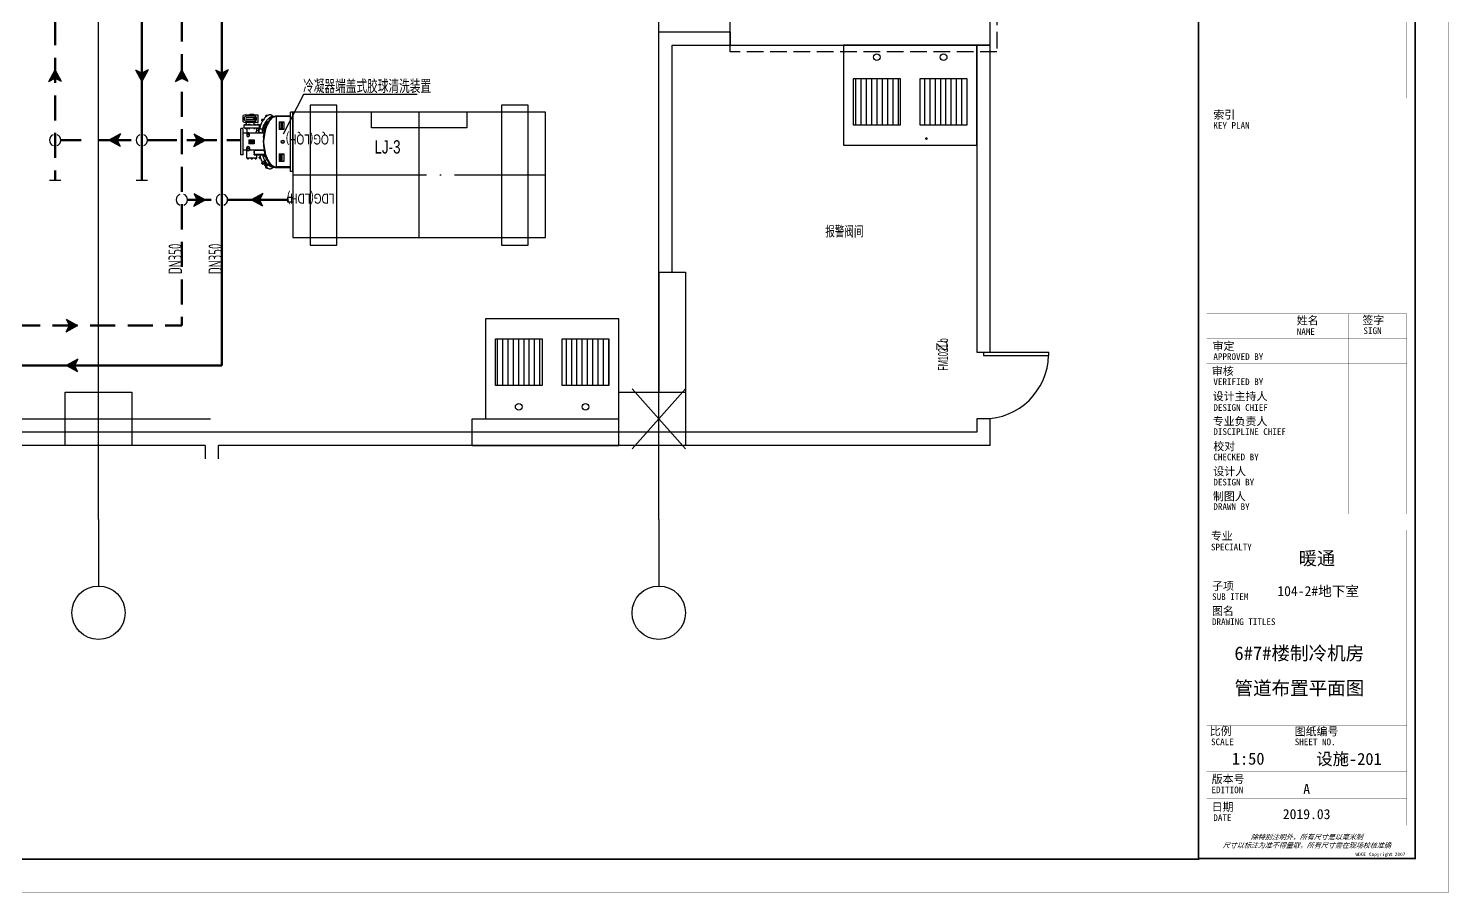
# Model space of a CAD drawing. Extents: x -253824 to 107923, y -224968 to 180578.
# Drawn here: x -191013 to -169721, y 57774 to 70723 of the extents above; entities that cross this region are included whole.
import ezdxf
from ezdxf.enums import TextEntityAlignment as Align

# ---------------------------------------------------------------- set-up
doc = ezdxf.new("R2010")
doc.units = 0
doc.header["$LTSCALE"] = 1000
doc.header["$MEASUREMENT"] = 0
for name, pattern in [('DASH', [0.35, 0.25, -0.1]), ('DASHED', [0.75, 0.5, -0.25]), ('DOTE', [2.42, 2, -0.2, 0.02, -0.2])]:
    doc.linetypes.add(name, pattern=pattern)
doc.layers.get('0').update_dxf_attribs({"linetype": 'CONTINUOUS'})
doc.layers.get('Defpoints').update_dxf_attribs({"linetype": 'CONTINUOUS'})
for name, color, linetype in [('$0$PUB_TEXT', 7, 'CONTINUOUS'), ('00-风量计算', 6, 'CONTINUOUS'), ('01-标注_符号', 200, 'CONTINUOUS'), ('02-TEXT_房间', 7, 'CONTINUOUS'), ('A_STR-砌块墙', 121, 'CONTINUOUS'), ('A_STR-砼墙', 51, 'CONTINUOUS'), ('A_STR-砼柱', 51, 'CONTINUOUS'), ('ACS_COM', 7, 'CONTINUOUS'), ('ACS_COM_BZ', 3, 'CONTINUOUS'), ('ACS_KT_FM', 3, 'CONTINUOUS'), ('AXIS', 3, 'CONTINUOUS'), ('AXIS_TEXT', 7, 'CONTINUOUS'), ('DOOR_FIRE', 220, 'CONTINUOUS'), ('DOOR_FIRE_TEXT', 7, 'CONTINUOUS'), ('DOTE', 1, 'CONTINUOUS'), ('HCTCS', 1, 'CONTINUOUS'), ('M-人防 轮廓', 241, 'CONTINUOUS'), ('字', 7, 'CONTINUOUS'), ('建筑图名', 5, 'CONTINUOUS'), ('改造', 7, 'CONTINUOUS'), ('集水坑&', 6, 'CONTINUOUS')]:
    doc.layers.add(name, color=color, linetype=linetype)
doc.layers.add('04-不打印_辅助线', color=165, linetype='CONTINUOUS', plot=False)
for name, color, linetype, lineweight in [('ACS_KT_LG', 3, 'CONTINUOUS', 50), ('ACS_KT_LH', 2, 'DASHED', 50), ('ACS_KT_QG', 4, 'CONTINUOUS', 50), ('ACS_KT_QH', 4, 'DASHED', 50)]:
    doc.layers.add(name, color=color, linetype=linetype, lineweight=lineweight)
doc.styles.add('$0$华文细黑', font='STXIHEI.TTF', dxfattribs={"height": 10})
doc.styles.add('_TCH_SPACE', font='ros.shx', dxfattribs={"width": 0.75, "height": 5, "bigfont": 'jd.shx'})
doc.styles.add('_TCH_WINDOW', font='ros.shx', dxfattribs={"width": 0.65, "height": 3.5, "bigfont": 'jd.shx'})
doc.styles.add('COMPLEX', font='COMPLEX')
doc.styles.add('HZ1', font='hztxt_e.shx', dxfattribs={"width": 0.7, "bigfont": 'hztxt.shx'})
doc.styles.add('HZF', font='ros.shx', dxfattribs={"width": 0.75, "bigfont": 'jd.shx'})
doc.styles.add('华文细黑', font='STXIHEI.TTF', dxfattribs={"height": 10})
doc.styles.add('图签信息$0$hwxh', font='STXIHEI.TTF')
doc.styles.add('图签信息$0$华文细黑', font='STXIHEI.TTF', dxfattribs={"height": 10})
doc.styles.add('等高', font='ros1.shx', dxfattribs={"width": 0.7, "bigfont": 'jd.shx'})

# ---------------------------------------------------------------- blocks, each defined once
blk = doc.blocks.new('图框-A1')
for points, const_width in [([(0, 0), (841, 0), (841, 594), (0, 594)], 0.05), ([(766, 584), (25, 584), (25, 10), (766, 10)], 0.5)]:
    blk.add_lwpolyline(points, close=True, dxfattribs=dict(const_width=const_width))
at = {"const_width": 0.05}
blk.add_lwpolyline([(420.5, 0), (420.5, 2)], dxfattribs=at)
blk = doc.blocks.new('图签信息$0$WDCE Copyright200X')
at = {"const_width": 0.016}
blk.add_lwpolyline([(-10.6, 1.26, 1), (-11.4, 1.26, 1)], format="xyb", close=True, dxfattribs=at)
at = {"style": '图签信息$0$华文细黑'}
for s, p in [('WDCE ', (-11.46, 0.5)), ('     Copyright ', (-3.51, 0.5))]:
    blk.add_text(s, height=1, dxfattribs=at).set_placement(p, align=Align.BOTTOM_RIGHT)
blk.add_text('c', height=0.6, dxfattribs=at).set_placement((-11.04, 1.35), align=Align.MIDDLE_CENTER)
blk.add_attdef('200X', text='', height=1, dxfattribs=at).set_placement((-0.45, 0.5), align=Align.BOTTOM_RIGHT)
blk = doc.blocks.new('图签信息$0$logo2')
h = blk.add_hatch(color=7)
h.paths.add_polyline_path([(19.02, -7.36), (15.84, -7.36), (15.84, -3.97), (18.97, -3.97), (18.97, -4.24), (16.46, -4.24), (16.46, -5.45), (18.81, -5.45), (18.81, -5.69), (16.47, -5.69), (16.47, -7.12), (19.02, -7.12)])
edge = h.paths.add_edge_path()
edge.add_spline(control_points=[(15.26, -4.21), (15.26, -4.21), (15.13, -4.65), (15.13, -4.65), (15.13, -4.65), (14.62, -4.1), (13.73, -4.1), (13.04, -4.1), (12.07, -4.54), (12.08, -5.62), (12.08, -6.49), (12.77, -7.16), (13.73, -7.17), (14.66, -7.17), (15.23, -6.68), (15.23, -6.68), (15.23, -6.68), (15.16, -7.11), (15.16, -7.11), (13.63, -7.7), (11.42, -7.29), (11.41, -5.64), (11.4, -3.72), (14.16, -3.66), (15.26, -4.21)], knot_values=[0, 0, 0, 0, 1, 1, 1, 2, 2, 2, 3, 3, 3, 4, 4, 4, 5, 5, 5, 6, 6, 6, 7, 7, 7, 8, 8, 8, 8], degree=3, periodic=0)
edge = h.paths.add_edge_path(flags=16)
edge.add_spline(control_points=[(10.23, -5.57), (10.23, -5.16), (10.12, -4.83), (9.9, -4.58), (9.63, -4.27), (9.23, -4.12), (8.69, -4.12), (8.69, -4.12), (7.64, -4.12), (7.64, -4.12), (7.64, -4.12), (7.64, -7.1), (7.64, -7.1), (7.64, -7.1), (8.66, -7.1), (8.66, -7.1), (9.13, -7.1), (9.52, -6.93), (9.82, -6.6), (10.09, -6.31), (10.23, -5.96), (10.23, -5.57)], knot_values=[0, 0, 0, 0, 1, 1, 1, 2, 2, 2, 3, 3, 3, 4, 4, 4, 5, 5, 5, 6, 6, 6, 7, 7, 7, 7], degree=3, periodic=0)
edge = h.paths.add_edge_path()
edge.add_spline(control_points=[(10.92, -5.51), (10.92, -5.96), (10.72, -6.37), (10.34, -6.72), (9.92, -7.1), (9.41, -7.29), (8.82, -7.29), (8.82, -7.29), (7.03, -7.29), (7.03, -7.29), (7.03, -7.29), (7.03, -3.92), (7.03, -3.92), (7.03, -3.92), (9.1, -3.92), (9.1, -3.92), (9.59, -3.92), (10.01, -4.06), (10.36, -4.34), (10.73, -4.64), (10.92, -5.03), (10.92, -5.51)], knot_values=[0, 0, 0, 0, 1, 1, 1, 2, 2, 2, 3, 3, 3, 4, 4, 4, 5, 5, 5, 6, 6, 6, 7, 7, 7, 7], degree=3, periodic=0)
at = {"lineweight": 0}
blk.add_lwpolyline([(19.02, -7.36), (15.84, -7.36), (15.84, -3.97), (18.97, -3.97), (18.97, -4.24), (16.46, -4.24), (16.46, -5.45), (18.81, -5.45), (18.81, -5.69), (16.47, -5.69), (16.47, -7.12), (19.02, -7.12), (19.02, -7.36)], dxfattribs=at)
for points, knots in [([(10.92, -5.51), (10.92, -5.96), (10.72, -6.37), (10.34, -6.72), (9.92, -7.1), (9.41, -7.29), (8.82, -7.29), (8.82, -7.29), (7.03, -7.29), (7.03, -7.29), (7.03, -7.29), (7.03, -3.92), (7.03, -3.92), (7.03, -3.92), (9.1, -3.92), (9.1, -3.92), (9.59, -3.92), (10.01, -4.06), (10.36, -4.34), (10.73, -4.64), (10.92, -5.03), (10.92, -5.51)], [0, 0, 0, 0, 1, 1, 1, 2, 2, 2, 3, 3, 3, 4, 4, 4, 5, 5, 5, 6, 6, 6, 7, 7, 7, 7]), ([(10.23, -5.57), (10.23, -5.16), (10.12, -4.83), (9.9, -4.58), (9.63, -4.27), (9.23, -4.12), (8.69, -4.12), (8.69, -4.12), (7.64, -4.12), (7.64, -4.12), (7.64, -4.12), (7.64, -7.1), (7.64, -7.1), (7.64, -7.1), (8.66, -7.1), (8.66, -7.1), (9.13, -7.1), (9.52, -6.93), (9.82, -6.6), (10.09, -6.31), (10.23, -5.96), (10.23, -5.57)], [0, 0, 0, 0, 1, 1, 1, 2, 2, 2, 3, 3, 3, 4, 4, 4, 5, 5, 5, 6, 6, 6, 7, 7, 7, 7]), ([(15.26, -4.21), (15.26, -4.21), (15.13, -4.65), (15.13, -4.65), (15.13, -4.65), (14.62, -4.1), (13.73, -4.1), (13.04, -4.1), (12.07, -4.54), (12.08, -5.62), (12.08, -6.49), (12.77, -7.16), (13.73, -7.17), (14.66, -7.17), (15.23, -6.68), (15.23, -6.68), (15.23, -6.68), (15.16, -7.11), (15.16, -7.11), (13.63, -7.7), (11.42, -7.29), (11.41, -5.64), (11.4, -3.72), (14.16, -3.66), (15.26, -4.21)], [0, 0, 0, 0, 1, 1, 1, 2, 2, 2, 3, 3, 3, 4, 4, 4, 5, 5, 5, 6, 6, 6, 7, 7, 7, 8, 8, 8, 8])]:
    blk.add_open_spline(points, degree=3, knots=knots, dxfattribs=at)
blk = doc.blocks.new('图签信息$0$logo1')
h = blk.add_hatch(color=8)
edge = h.paths.add_edge_path()
edge.add_spline(control_points=[(3.86, -5.21), (3.63, -5.88), (3.39, -6.56), (3.39, -6.56), (3.39, -6.56), (2.5, -3.91), (2.5, -3.91), (2.5, -3.91), (1.8, -3.91), (1.69, -3.91), (2.02, -4.39), (2.95, -7.27), (2.95, -7.27), (2.95, -7.27), (3.44, -7.27), (3.44, -7.27), (3.44, -7.27), (4.03, -5.66), (4.03, -5.66), (4.03, -5.66), (3.86, -5.21), (3.86, -5.21)], knot_values=[0, 0, 0, 0, 1, 1, 1, 2, 2, 2, 3, 3, 3, 4, 4, 4, 5, 5, 5, 6, 6, 6, 7, 7, 7, 7], degree=3, periodic=0)
h = blk.add_hatch(color=7)
edge = h.paths.add_edge_path()
edge.add_spline(control_points=[(6.04, -3.91), (6.09, -4.1), (5.2, -6.56), (5.2, -6.56), (5.2, -6.56), (4.3, -3.91), (4.3, -3.91), (4.3, -3.91), (3.6, -3.91), (3.49, -3.91), (3.82, -4.39), (4.75, -7.27), (4.75, -7.27), (4.75, -7.27), (5.24, -7.27), (5.24, -7.27), (5.24, -7.27), (6.33, -4.3), (6.33, -4.3), (6.33, -4.3), (6.48, -3.91), (6.48, -3.91), (6.48, -3.91), (6.21, -3.91), (6.04, -3.91)], knot_values=[0, 0, 0, 0, 1, 1, 1, 2, 2, 2, 3, 3, 3, 4, 4, 4, 5, 5, 5, 6, 6, 6, 7, 7, 7, 8, 8, 8, 8], degree=3, periodic=0)
at = {"color": 8, "lineweight": 0}
blk.add_open_spline([(3.86, -5.21), (3.63, -5.88), (3.39, -6.56), (3.39, -6.56), (3.39, -6.56), (2.5, -3.91), (2.5, -3.91), (2.5, -3.91), (1.8, -3.91), (1.69, -3.91), (2.02, -4.39), (2.95, -7.27), (2.95, -7.27), (2.95, -7.27), (3.44, -7.27), (3.44, -7.27), (3.44, -7.27), (4.03, -5.66), (4.03, -5.66), (4.03, -5.66), (3.86, -5.21), (3.86, -5.21)], degree=3, knots=[0, 0, 0, 0, 1, 1, 1, 2, 2, 2, 3, 3, 3, 4, 4, 4, 5, 5, 5, 6, 6, 6, 7, 7, 7, 7], dxfattribs=at)
at = {"lineweight": 0}
blk.add_open_spline([(6.04, -3.91), (6.09, -4.1), (5.2, -6.56), (5.2, -6.56), (5.2, -6.56), (4.3, -3.91), (4.3, -3.91), (4.3, -3.91), (3.6, -3.91), (3.49, -3.91), (3.82, -4.39), (4.75, -7.27), (4.75, -7.27), (4.75, -7.27), (5.24, -7.27), (5.24, -7.27), (5.24, -7.27), (6.33, -4.3), (6.33, -4.3), (6.33, -4.3), (6.48, -3.91), (6.48, -3.91), (6.48, -3.91), (6.21, -3.91), (6.04, -3.91)], degree=3, knots=[0, 0, 0, 0, 1, 1, 1, 2, 2, 2, 3, 3, 3, 4, 4, 4, 5, 5, 5, 6, 6, 6, 7, 7, 7, 8, 8, 8, 8], dxfattribs=at)
blk.add_blockref('图签信息$0$logo2', (0, 0))
blk = doc.blocks.new('图签信息$0$时间-logo')
at = {"layer": 'Defpoints', "lineweight": 0}
blk.add_lwpolyline([(0, -23.46), (-21.17, -23.46), (-21.17, 0), (0, 0), (0, -23.46)], dxfattribs=at)
blk.add_blockref('图签信息$0$logo1', (-20.97, 0))
at = {"style": '图签信息$0$hwxh'}
for s, height, p in [('华通设计顾问工程有限公司 ', 1.15, (-19.73, -9.05)), ('WALTON DESIGN & CONSULTING ENGINEERING CO., LTD.', 0.5, (-19.5, -10.1)), ('地址:北京市西城区西直门南小街135号西派国际3号楼 100035', 0.5, (-19.48, -11.94)), ('Address: Building No.3 C-Park, No.135 Xizhimen South Street, ', 0.47, (-19.48, -12.83)), ('Xicheng District, Beijing 100035, China ', 0.47, (-16.69, -13.72)), ('电话 Tel：                        （8610）83957395 ', 0.5, (-19.56, -14.91)), ('传真 Fax：                      （8610）83957590 ', 0.5, (-19.48, -15.8)), ('主页 Web：                      www.WDCE.com ', 0.5, (-19.48, -16.69)), ('资质号 Licence No.：    建筑甲级 A111010265 ', 0.5, (-19.48, -18.47)), ('邮件 E-mail：                    office@WDCE.com ', 0.5, (-19.48, -17.58)), ('   规划甲级 101195', 0.5, (-12.6, -19.36))]:
    blk.add_text(s, height=height, dxfattribs=at).set_placement(p)
blk = doc.blocks.new('图签信息')
at = {"const_width": 0.5}
for points in [[(-65, 574), (-65, 500.5), (0, 500.5), (0, 574)], [(-65, 0), (0, 0), (0, 500.5), (-65, 500.5)]]:
    blk.add_lwpolyline(points, close=True, dxfattribs=at)
at = {"const_width": 0.05}
for points in [[(-65, 566.5), (0, 566.5)], [(-39.14, 566.5), (-39.14, 500.5)], [(-19.1, 566.5), (-19.1, 500.5)], [(-65, 560.5), (0, 560.5)], [(-65, 554.5), (0, 554.5)], [(-65, 548.5), (0, 548.5)], [(-65, 542.5), (0, 542.5)], [(-65, 536.5), (0, 536.5)], [(-65, 530.5), (0, 530.5)], [(-65, 524.5), (0, 524.5)], [(-65, 518.5), (0, 518.5)], [(-65, 512.5), (0, 512.5)], [(-65, 512.5), (0, 512.5)], [(-65, 506.5), (0, 506.5)], [(-65, 500.5), (0, 500.5)], [(-62.5, 450.87), (-2.5, 450.87)], [(-62.5, 440.87), (-2.5, 440.87)], [(-2.5, 407.85), (-2.5, 436.12), (-62.5, 436.12), (-62.5, 407.85)], [(-62.5, 407.85), (-2.5, 407.85)], [(-62.5, 404.92), (-62.5, 227.83)], [(-62.5, 404.92), (-2.5, 404.92)], [(-62.5, 227.83), (-2.5, 227.83), (-2.5, 404.92)], [(-57.5, 338.36), (-7.5, 338.36)], [(-57.5, 288.83), (-7.5, 288.83)], [(-57.5, 234.85), (-7.5, 234.85)], [(-62.5, 227.83), (-2.5, 227.83)], [(-62.5, 217.74), (-2.5, 217.74)], [(-62.5, 103.26), (-2.5, 103.26), (-2.5, 163.26), (-62.5, 163.26), (-62.5, 103.26)], [(-37.5, 163.26), (-37.5, 103.26)], [(-20, 163.26), (-20, 103.26)], [(-62.5, 155.76), (-2.5, 155.76)], [(-62.5, 148.26), (-2.5, 148.26)], [(-62.5, 140.76), (-2.5, 140.76)], [(-62.5, 133.26), (-2.5, 133.26)], [(-62.5, 125.76), (-2.5, 125.76)], [(-62.5, 118.26), (-2.5, 118.26)], [(-62.5, 110.76), (-2.5, 110.76)], [(-62.5, 98.5), (-2.5, 98.5), (-2.5, 10), (-62.5, 10), (-62.5, 98.5)], [(-62.5, 83.5), (-2.5, 83.5)], [(-62.5, 76), (-2.5, 76)], [(-62.5, 40), (-2.5, 40)], [(-37.5, 40), (-37.5, 26)], [(-62.5, 26), (-2.5, 26)], [(-62.5, 18), (-2.5, 18)]]:
    blk.add_lwpolyline(points, dxfattribs=at)
at = {"ltscale": 0.001, "xscale": 2.834689937531525, "yscale": 2.834689937531525, "zscale": 2.834689937531525}
blk.add_blockref('图签信息$0$时间-logo', (-2.5, 404.92), dxfattribs=at)
blk.add_blockref('图签信息$0$WDCE Copyright200X', (-2.5, 0)).add_auto_attribs({'200X': '2007'})
at = {"style": '图签信息$0$华文细黑'}
for s, height, p in [('会签栏', 2.4, (-32.5, 573)), ('COUNTERSIGN', 2, (-32.5, 569.6))]:
    blk.add_text(s, height=height, dxfattribs=at).set_placement(p, align=Align.TOP_CENTER)
for s, height, p in [('签字', 2.4, (-37.22, 564.63)), ('SIGN', 2, (-30.32, 563.88)), ('日期', 2.4, (-17.79, 564.58)), ('DATE', 2, (-10.96, 563.7)), ('总图', 2.4, (-63, 559.5)), ('建筑', 2.4, (-63, 553.5)), ('结构', 2.4, (-63, 547.5)), ('给排水', 2.4, (-63, 541.5)), ('暖通', 2.4, (-63, 535.5)), ('电气', 2.4, (-63, 529.5)), ('景观', 2.4, (-63, 523.5)), ('室内', 2.4, (-63, 517.5)), ('方案', 2.4, (-63, 511.5)), ('绿色', 2.4, (-63, 505.5)), ('项目名称', 2.4, (-60.5, 498)), ('PROJECT NAME', 2, (-60.5, 494.08)), ('设计号', 2.4, (-60.54, 457.48)), ('PROJECT NO.', 2, (-60.5, 453.97)), ('阶段', 2.4, (-60.5, 447.47)), ('STAGE', 2, (-60.5, 443.97)), ('委托方', 2, (-60.9, 434.86)), ('CLIENT', 2, (-60.9, 431.86)), ('设计方', 2, (-60.5, 403.83)), ('DESIGNER', 2, (-60.5, 400.83)), ('索引', 2.4, (-60.5, 224.14)), ('KEY PLAN', 2, (-60.5, 220.74)), ('姓名', 2.4, (-35.5, 162.47)), ('签字', 2.4, (-15.81, 162.57)), ('NAME', 2, (-35.5, 158.96)), ('SIGN', 2, (-15.5, 159.2)), ('审定', 2.4, (-60.73, 154.81)), ('APPROVED BY', 2, (-60.5, 151.44)), ('审核', 2.4, (-60.95, 147.29)), ('VERIFIED BY', 2, (-60.5, 143.91)), ('设计主持人', 2.4, (-60.68, 139.76)), ('专业负责人', 2.4, (-60.67, 132.26)), ('DESIGN CHIEF', 2, (-60.5, 136.19)), ('DISCIPLINE CHIEF', 2, (-60.5, 128.98)), ('校对', 2.4, (-60.5, 124.76)), ('CHECKED BY', 2, (-60.5, 121.37)), ('设计人', 2.4, (-60.5, 117.26)), ('DESIGN BY', 2, (-60.5, 113.83)), ('制图人', 2.4, (-60.61, 109.76)), ('DRAWN BY', 2, (-60.5, 106.5)), ('专业', 2.4, (-61.23, 97.93)), ('SPECIALTY', 2, (-61.23, 94.38)), ('子项', 2.4, (-60.88, 82.92)), ('SUB ITEM', 2, (-60.88, 79.5)), ('图名', 2.4, (-60.91, 75.41)), ('DRAWING TITLES', 2, (-60.91, 72)), ('比例', 2.4, (-61.56, 39.42)), ('图纸编号', 2.4, (-36.1, 39.32)), ('SCALE', 2, (-61.19, 36)), ('SHEET NO.', 2, (-36.1, 36)), ('版本号', 2.4, (-61, 25.03)), ('EDITION', 2, (-61.06, 21.61)), ('日期', 2.4, (-61, 16.68)), ('DATE', 2, (-60.5, 13.26))]:
    blk.add_text(s, height=height, dxfattribs=at).set_placement(p, align=Align.TOP_LEFT)
for s, p in [('SITE PLAN', (-40.06, 557.7)), ('ARCHITECTURE', (-40.06, 552.7)), ('STRUCTURE', (-40.06, 546.7)), ('WATER', (-40.06, 540.7)), ('VENTILATION', (-40.06, 534.7)), ('ELECTRIC', (-40.14, 528.89)), ('LANDSCAPE', (-40.14, 522.89)), ('INTERIORS', (-40.14, 516.89)), ('PLAN', (-40.14, 510.89)), ('GREEN', (-40.14, 504.89))]:
    blk.add_text(s, height=1.5, dxfattribs=at).set_placement(p, align=Align.TOP_RIGHT)
at = {"color": 4, "style": '图签信息$0$华文细黑', "width": 0.75}
for s, p in [('通州区台湖镇104、109地块', (-32.5, 480.78)), ('F3其他类多功能用地项目', (-32.5, 470.91))]:
    blk.add_text(s, height=4.5, dxfattribs=at).set_placement(p, align=Align.CENTER)
at = {"color": 4, "style": '图签信息$0$华文细黑'}
for s, p in [('A', (-32.53, 19.4)), ('2019.03', (-32.53, 11.84))]:
    blk.add_text(s, height=3, dxfattribs=at).set_placement(p, align=Align.CENTER)
at = {"style": '图签信息$0$华文细黑', "oblique": 20}
for s, p in [('尺寸以标注为准不得量取，所有尺寸需在现场校核准确', (-32.5, 4)), ('除特别注明外，所有尺寸是以毫米制', (-32.5, 6.5))]:
    blk.add_text(s, height=1.5, dxfattribs=at).set_placement(p, align=Align.MIDDLE_CENTER)
at = {"color": 4, "ltscale": 0.001, "char_height": 3, "width": 58.4895, "style": '图签信息$0$华文细黑'}
for s, insert, attachment_point in [('通17-03', (-40.06, 455.51), 4), ('施工图', (-40.06, 445.51), 4), ('北京光谷科技园\\P开发建设有限公司', (-32.9, 419.71), 5)]:
    blk.add_mtext(s, dxfattribs=dict(at, insert=insert, attachment_point=attachment_point))
blk = doc.blocks.new('图签-A1')
at = {"color": 2}
blk.add_blockref('图签信息', (0, 0), dxfattribs=at)
blk = doc.blocks.new('12ddddddj')
at = {"layer": '集水坑&', "linetype": 'Continuous'}
h = blk.add_hatch(dxfattribs=at)
h.set_pattern_fill('ANSI31', color=256, scale=50, angle=135)
h.set_pattern_definition([(180, (350, -250), (-7e-15, -79.375), [])])
h.paths.add_polyline_path([(3014056, 294593), (3014756, 294593), (3014756, 293893), (3014056, 293893)])
h.paths.add_polyline_path([(3014056, 293593), (3014756, 293593), (3014756, 292893), (3014056, 292893)])
for points in [[(3015056, 294743), (3013556, 294743), (3013556, 292743), (3015056, 292743)], [(3014056, 294593), (3014756, 294593), (3014756, 293893), (3014056, 293893)], [(3014056, 293593), (3014756, 293593), (3014756, 292893), (3014056, 292893)]]:
    blk.add_lwpolyline(points, close=True, dxfattribs=at)
for centre in [(3013736, 294243), (3013736, 293243)]:
    blk.add_circle(centre, 50, dxfattribs=at)
blk = doc.blocks.new('_FZHK')
blk.add_lwpolyline([(-0.5, -0.5), (0.5, -0.5), (0.5, 0.5), (-0.5, 0.5)], close=True)
blk = doc.blocks.new('_AXISO')
blk.add_circle((0, 0), 0.5)
at = {"layer": 'AXIS_TEXT', "style": 'COMPLEX', "width": 1.041667}
blk.add_attdef('A', text='', height=0.56, dxfattribs=at).set_placement((-0.25, -0.28), (0.25, -0.28), align=Align.FIT)
blk = doc.blocks.new('l')
at = {"layer": '01-标注_符号', "const_width": 20}
blk.add_lwpolyline([(12417, 4208, 1), (12406, 4192, 1)], format="xyb", close=True, dxfattribs=at)
at = {"layer": '04-不打印_辅助线'}
for p, q in [((8800, -450), (8000, 450)), ((8800, 450), (8000, -450))]:
    blk.add_line(p, q, dxfattribs=at)
at = {"layer": 'A_STR-砌块墙'}
for p, q in [((8400, 2200), (8400, 5800)), ((8400, 5800), (9470, 5800)), ((9470, 5800), (9470, 5600)), ((8600, 2200), (8600, 5600)), ((8600, 5600), (9470, 5600)), ((13170, 5600), (13170, 1000)), ((13370, 5600), (13170, 5600)), ((13370, 1000), (13370, 5600)), ((8400, 2200), (8600, 2200)), ((13170, 1000), (13370, 1000)), ((1700, -200), (-16450, -200)), ((8400, -200), (1700, -200)), ((13170, -200), (8400, -200)), ((13370, 0), (13170, 0)), ((13170, 0), (13170, -200)), ((13370, -400), (13370, 0)), ((1600, -400), (-16550, -400)), ((1600, -400), (1600, -600)), ((1800, -600), (1800, -400)), ((8300, -400), (1800, -400)), ((13370, -400), (8500, -400))]:
    blk.add_line(p, q, dxfattribs=at)
at = {"layer": 'A_STR-砼墙'}
for p, q in [((9470, 5600), (9470, 12050)), ((13370, 5600), (13370, 10000)), ((9470, 5600), (13370, 5600)), ((8400, 2200), (8400, 400)), ((8400, 2200), (8800, 2200)), ((8800, 2200), (8800, 400)), ((5600, 0), (7800, 0)), ((5600, -400), (5600, 0)), ((5600, -400), (7800, -400))]:
    blk.add_line(p, q, dxfattribs=at)
at = {"layer": 'AXIS'}
for p, q in [((0, -1506), (0, -2506)), ((8400, -1506), (8400, -2506))]:
    blk.add_line(p, q, dxfattribs=at)
at = {"layer": 'Defpoints'}
for p, q in [((8800, -450), (8000, 450)), ((8800, 450), (8000, -450))]:
    blk.add_line(p, q, dxfattribs=at)
at = {"layer": 'DOOR_FIRE'}
for p, q in [((13270, 1000), (13270, 950)), ((13270, 1000), (14245, 1000)), ((13270, 950), (14245, 950)), ((14245, 950), (14245, 1000))]:
    blk.add_line(p, q, dxfattribs=at)
blk.add_arc((13270, 975), 975, 270, 358.5307, dxfattribs=at)
at = {"layer": 'DOTE'}
for p, q in [((0, -1506), (0, 20645)), ((8400, -1506), (8400, 20645)), ((-17685, 0), (1678, 0))]:
    blk.add_line(p, q, dxfattribs=at)
at = {"layer": 'M-人防 轮廓', "color": 6, "linetype": 'DASH'}
blk.add_lwpolyline([(13470, 5500), (9470, 5500), (9470, 18750), (13470, 18750)], close=True, dxfattribs=at)
at = {"layer": 'A_STR-砼柱', "extrusion": (0, 0, -1), "xscale": 799.9999999999127, "yscale": 999.9999999999709, "zscale": -999.9999999999736, "rotation": 270}
blk.add_blockref('_FZHK', (0, 0), dxfattribs=at)
at = {"layer": 'A_STR-砼柱', "extrusion": (0, 0, -1), "xscale": 1000, "yscale": 800.0000000000146, "zscale": -800.0000000000122}
blk.add_blockref('_FZHK', (-8300, 0), dxfattribs=at)
at = {"layer": 'AXIS', "xscale": 800, "yscale": 800, "zscale": 800}
for p in [(0, -2906), (8400, -2906)]:
    blk.add_blockref('_AXISO', p, dxfattribs=at)
at = {"layer": '集水坑&', "color": 1, "linetype": 'Continuous'}
for p, rotation in [((-281573, 3019156), 270), ((300543, -3013556), 90.00000220613772)]:
    blk.add_blockref('12ddddddj', p, dxfattribs=dict(at, rotation=rotation))
at = {"layer": '02-TEXT_房间', "color": 3, "style": '_TCH_SPACE', "width": 0.75}
blk.add_text('报警阀间', height=173.6, dxfattribs=at).set_placement((10896, 2717))
at = {"layer": 'DOOR_FIRE_TEXT', "style": '_TCH_WINDOW'}
for s, height, width, p in [('乙', 174, 0.65, (12735, 1018)), ('b', 149, 0.458824, (12735, 1145)), ('FM1021', 148.8, 0.458824, (12735, 721))]:
    blk.add_text(s, height=height, rotation=90, dxfattribs=dict(at, width=width)).set_placement(p)
blk = doc.blocks.new('A$C10EC794D')
at = {"color": 1, "linetype": 'Continuous'}
for p, q in [((-32, -383), (-32, 383)), ((0, 383), (-32, 383)), ((0, -383), (0, 383)), ((-607, 345), (-643, 339)), ((-643, 256), (-643, 339)), ((-643, 256), (-607, 250)), ((-631, 178), (-631, 220)), ((-631, 220), (-431, 220)), ((-610, 332), (-625, 318)), ((-625, 277), (-625, 318)), ((-625, 277), (-610, 262)), ((-619, 220), (-619, 228)), ((-619, 228), (-600, 228)), ((-614, 228), (-614, 220)), ((-610, 332), (-490, 332)), ((-490, 262), (-610, 262)), ((-607, 345), (-455, 345)), ((-455, 250), (-607, 250)), ((-605, 228), (-605, 220)), ((-600, 220), (-600, 250)), ((-600, 228), (-600, 220)), ((-595, 312), (-495, 312)), ((-495, 282), (-595, 282)), ((-572, 228), (-572, 220)), ((-572, 228), (-555, 228)), ((-570, 220), (-570, 228)), ((-561, 228), (-561, 220)), ((-557, 355), (-557, 345)), ((-557, 355), (-505, 355)), ((-555, 228), (-555, 220)), ((-506, 228), (-506, 220)), ((-506, 228), (-490, 228)), ((-505, 345), (-505, 355)), ((-500, 228), (-500, 250)), ((-498, 220), (-498, 228)), ((-475, 318), (-490, 332)), ((-490, 262), (-475, 277)), ((-490, 228), (-490, 220)), ((-490, 228), (-490, 220)), ((-475, 318), (-475, 277)), ((-462, 228), (-462, 220)), ((-462, 228), (-443, 228)), ((-461, 228), (-461, 220)), ((-455, 345), (-455, 250)), ((-455, 228), (-455, 220)), ((-446, 220), (-446, 228)), ((-444, 228), (-444, 220)), ((-443, 220), (-443, 228)), ((-431, 213), (-423, 221)), ((-431, 178), (-431, 220)), ((-420, 206), (-431, 212)), ((-431, 198), (-424, 194)), ((-423, 221), (-418, 219)), ((-423, 221), (-417, 218)), ((-418, 219), (-416, 218)), ((-402, 270), (-401, 280)), ((-402, 270), (-394, 265)), ((-401, 280), (-393, 291)), ((-401, 280), (-389, 273)), ((-381, 284), (-393, 291)), ((-393, 291), (-386, 291)), ((-386, 291), (-379, 287)), ((-383, 183), (-378, 188)), ((-365, 221), (-378, 187)), ((-378, 187), (-372, 165)), ((-345, 234), (-365, 221)), ((-353, 250), (-354, 240)), ((-354, 240), (-344, 234)), ((-353, 250), (-344, 261)), ((-353, 250), (-338, 241)), ((-352, 329), (-344, 341)), ((-351, 320), (-352, 329)), ((-352, 329), (-345, 325)), ((-351, 320), (-350, 320)), ((-341, 220), (-345, 234)), ((-345, 234), (-336, 231)), ((-344, 341), (-336, 344)), ((-344, 341), (-333, 334)), ((-344, 261), (-337, 262)), ((-330, 252), (-344, 261)), ((-338, 241), (-339, 232)), ((-330, 252), (-338, 241)), ((-337, 262), (-324, 253)), ((-337, 231), (-335, 231)), ((-327, 338), (-336, 344)), ((-324, 252), (-330, 252)), ((-296, 311), (-303, 299)), ((-302, 291), (-303, 299)), ((-303, 299), (-294, 293)), ((-302, 291), (-298, 288)), ((-296, 311), (-288, 314)), ((-296, 311), (-283, 303)), ((-277, 308), (-288, 314)), ((-282, 346), (-249, 325)), ((-212, -333), (-212, 333)), ((-212, 333), (-32, 333)), ((-32, 325), (-212, 325)), ((-179, 256), (-179, 156)), ((-179, 256), (-119, 256)), ((-157, 250), (-157, 171)), ((-157, 250), (-141, 250)), ((-157, 224), (-141, 224)), ((-141, 250), (-141, 171)), ((-119, 256), (-119, 156)), ((-671, -170), (-671, 170)), ((-645, 170), (-671, 170)), ((-645, -170), (-645, 170)), ((-596, 110), (-645, 110)), ((-631, 178), (-431, 178)), ((-619, 172), (-619, 178)), ((-619, 172), (-600, 172)), ((-614, 178), (-614, 172)), ((-605, 178), (-605, 172)), ((-600, 178), (-600, 172)), ((-596, 178), (-596, 77)), ((-588, 120), (-596, 111)), ((-596, 111), (-588, 101)), ((-588, 94), (-596, 104)), ((-588, 120), (-572, 120)), ((-588, 101), (-588, 94)), ((-572, 101), (-588, 101)), ((-588, 94), (-572, 94)), ((-572, 178), (-572, 172)), ((-572, 172), (-555, 172)), ((-564, 111), (-572, 120)), ((-572, 101), (-564, 111)), ((-572, 94), (-564, 104)), ((-572, 94), (-572, 101)), ((-571, 25), (-571, -25)), ((-571, 25), (-501, 25)), ((-570, 172), (-570, 178)), ((-564, 111), (-564, 77)), ((-372, 110), (-564, 110)), ((-561, 178), (-561, 172)), ((-561, -8), (-561, 8)), ((-561, 8), (-511, 8)), ((-555, 178), (-555, 172)), ((-511, 8), (-511, -8)), ((-506, 178), (-506, 172)), ((-506, 172), (-490, 172)), ((-501, 25), (-501, -25)), ((-498, 172), (-498, 178)), ((-490, 178), (-490, 172)), ((-466, 144), (-466, 178)), ((-466, 144), (-444, 144)), ((-462, 178), (-462, 172)), ((-462, 172), (-443, 172)), ((-461, 178), (-461, 172)), ((-455, 178), (-455, 172)), ((-446, 172), (-446, 178)), ((-444, 178), (-444, 172)), ((-444, 157), (-444, 110)), ((-443, 172), (-443, 178)), ((-439, 162), (-439, 110)), ((-399, 162), (-439, 162)), ((-439, 116), (-426, 116)), ((-399, 112), (-439, 112)), ((-426, 112), (-426, 120)), ((-426, 120), (-412, 120)), ((-422, 120), (-422, 112)), ((-416, 120), (-416, 112)), ((-412, 120), (-412, 112)), ((-412, 116), (-399, 116)), ((-399, 162), (-399, 110)), ((-394, 157), (-394, 110)), ((-394, 144), (-366, 144)), ((-386, 171), (-383, 183)), ((-386, 171), (-372, 162)), ((-376, 178), (-383, 183)), ((-372, 165), (-358, 175)), ((-371, 165), (-372, 162)), ((-362, 161), (-372, 165)), ((-372, 162), (-367, 159)), ((-370, 119), (-371, 119)), ((-371, 115), (-371, 115)), ((-368, 137), (-366, 144)), ((-368, 133), (-368, 133)), ((-367, 159), (-364, 162)), ((-366, 144), (-366, 144)), ((-366, 144), (-366, 144)), ((-119, 162), (-179, 162)), ((-119, 156), (-179, 156)), ((-141, 175), (-157, 175)), ((-157, 171), (-141, 171)), ((-151, 11), (-132, 22)), ((-151, 11), (-151, -11)), ((-132, 17), (-146, 8)), ((-146, -8), (-146, 8)), ((-132, 22), (-113, 11)), ((-118, 8), (-132, 17)), ((-118, 8), (-118, -8)), ((-113, -11), (-113, 11)), ((-645, -170), (-671, -170)), ((-599, -110), (-645, -110)), ((-602, -99), (-591, -85)), ((-591, -92), (-602, -106)), ((-602, -106), (-602, -99)), ((-602, -106), (-591, -119)), ((-599, -77), (-599, -95)), ((-596, -212), (-596, -113)), ((-591, -85), (-591, -92)), ((-591, -85), (-569, -85)), ((-591, -92), (-569, -92)), ((-569, -119), (-591, -119)), ((-501, -25), (-571, -25)), ((-569, -92), (-569, -85)), ((-569, -85), (-558, -99)), ((-558, -106), (-569, -92)), ((-569, -119), (-558, -106)), ((-561, -8), (-511, -8)), ((-561, -77), (-561, -95)), ((-374, -110), (-561, -110)), ((-558, -99), (-558, -106)), ((-501, -134), (-503, -140)), ((-503, -140), (-501, -140)), ((-502, -167), (-502, -161)), ((-502, -161), (-362, -161)), ((-502, -167), (-360, -167)), ((-501, -129), (-500, -128)), ((-501, -142), (-501, -129)), ((-501, -130), (-501, -133)), ((-501, -130), (-501, -130)), ((-500, -143), (-501, -142)), ((-500, -110), (-500, -161)), ((-500, -110), (-374, -110)), ((-500, -143), (-500, -128)), ((-500, -128), (-500, -128)), ((-500, -143), (-500, -143)), ((-363, -170), (-499, -170)), ((-466, -212), (-466, -170)), ((-444, -110), (-444, -110)), ((-439, -110), (-439, -110)), ((-399, -110), (-399, -110)), ((-394, -110), (-394, -110)), ((-385, -170), (-386, -171)), ((-383, -183), (-386, -171)), ((-383, -183), (-368, -174)), ((-374, -192), (-383, -183)), ((-359, -183), (-374, -192)), ((-369, -170), (-368, -174)), ((-356, -181), (-369, -189)), ((-368, -174), (-359, -183)), ((-362, -161), (-362, -161)), ((-359, -183), (-356, -181)), ((-356, -181), (-356, -181)), ((-179, -156), (-119, -156)), ((-179, -156), (-179, -256)), ((-179, -162), (-119, -162)), ((-157, -171), (-141, -171)), ((-157, -250), (-157, -171)), ((-157, -175), (-141, -175)), ((-132, -22), (-151, -11)), ((-146, -8), (-132, -17)), ((-141, -250), (-141, -171)), ((-132, -17), (-118, -8)), ((-113, -11), (-132, -22)), ((-119, -156), (-119, -256)), ((-466, -212), (-596, -212)), ((-588, -220), (-588, -212)), ((-588, -220), (-574, -220)), ((-584, -212), (-584, -220)), ((-577, -220), (-577, -212)), ((-574, -220), (-574, -212)), ((-538, -220), (-538, -212)), ((-538, -220), (-524, -220)), ((-534, -220), (-534, -212)), ((-528, -212), (-528, -220)), ((-524, -220), (-524, -212)), ((-488, -220), (-488, -212)), ((-488, -220), (-474, -220)), ((-485, -220), (-485, -212)), ((-478, -220), (-478, -212)), ((-474, -212), (-474, -220)), ((-424, -194), (-435, -201)), ((-431, -213), (-435, -201)), ((-431, -213), (-420, -206)), ((-423, -221), (-431, -213)), ((-417, -218), (-423, -221)), ((-418, -219), (-423, -221)), ((-416, -218), (-418, -219)), ((-394, -265), (-402, -270)), ((-401, -280), (-402, -270)), ((-389, -273), (-401, -280)), ((-393, -291), (-401, -280)), ((-393, -291), (-381, -284)), ((-386, -291), (-393, -291)), ((-379, -287), (-386, -291)), ((-365, -243), (-378, -251)), ((-372, -263), (-378, -251)), ((-374, -192), (-369, -189)), ((-372, -263), (-358, -254)), ((-352, -294), (-372, -263)), ((-362, -246), (-365, -243)), ((-365, -243), (-362, -248)), ((-336, -230), (-362, -246)), ((-362, -248), (-361, -249)), ((-361, -249), (-358, -254)), ((-361, -249), (-361, -249)), ((-358, -254), (-349, -269)), ((-339, -231), (-354, -240)), ((-354, -241), (-354, -240)), ((-339, -285), (-352, -294)), ((-339, -313), (-352, -294)), ((-352, -329), (-351, -320)), ((-345, -325), (-352, -329)), ((-344, -341), (-352, -329)), ((-350, -320), (-351, -320)), ((-349, -269), (-348, -270)), ((-348, -270), (-339, -285)), ((-333, -334), (-344, -341)), ((-336, -344), (-344, -341)), ((-338, -231), (-339, -231)), ((-339, -231), (-339, -232)), ((-339, -285), (-333, -294)), ((-326, -304), (-339, -313)), ((-336, -344), (-327, -338)), ((-333, -294), (-332, -295)), ((-332, -295), (-331, -296)), ((-305, -280), (-331, -297)), ((-331, -296), (-326, -304)), ((-328, -300), (-302, -284)), ((-326, -304), (-328, -300)), ((-302, -291), (-303, -299)), ((-294, -293), (-303, -299)), ((-296, -311), (-303, -299)), ((-298, -288), (-302, -291)), ((-283, -303), (-296, -311)), ((-296, -311), (-288, -314)), ((-288, -314), (-277, -308)), ((-282, -346), (-249, -325)), ((-32, -325), (-212, -325)), ((-212, -333), (-32, -333)), ((-119, -256), (-179, -256)), ((-141, -224), (-157, -224)), ((-157, -250), (-141, -250)), ((0, -383), (-32, -383))]:
    blk.add_line(p, q, dxfattribs=at)
for centre, radius in [((-495, 298), 10), ((-132, 0), 19)]:
    blk.add_circle(centre, radius, dxfattribs=at)
for centre, radius, start, end in [((-595, 298), 15, 90, 270), ((-495, 298), 15, 270, 90), ((-204, 141), 227, 159.9592, 160.4597), ((-147, 116), 288, 144.3621, 147.116), ((-439, 157), 5, 90, 180), ((-439, 108), 5, 90, 156.299), ((-345, 167), 81.9, 180.1848, 183.3537), ((-399, 157), 5, 0, 90), ((-399, 108), 5, 23.6322, 90), ((-299, 146), 93.9, 178.3268, 178.9736), ((-307, 146), 86.3, 178.9392, 181.4302), ((-275, 145), 118, 173.8802, 174.0307), ((268, 0), 651, 175.1578, 180.0073), ((5352, -824), 5799, 170.462, 170.7364), ((-499, -167), 3, 180, 270), ((-504, -133), 2.5, 345.5792, 0), ((-431, -99), 52.8, 191.127, 191.6983), ((-439, -108), 5, 203.701, 210.6364), ((-399, -108), 5, 329.3636, 336.299), ((268, 0), 651, 179.9927, 189.6821), ((-363, -167), 3, 270, 350.7608), ((-204, -141), 227, 199.5413, 200.0409), ((-146, -116), 289, 212.89, 215.6319), ((-109, -93), 293, 210.3411, 211.2334), ((-167, -181), 201, 214.9174, 215.2586)]:
    blk.add_arc(centre, radius, start, end, dxfattribs=at)
for points, knots in [([(-424, 192), (-425, 188), (-426, 180), (-427, 171), (-427, 167)], [0, 0, 0, 0, 0.525292, 1, 1, 1, 1]), ([(-417, 216), (-418, 214), (-421, 206), (-423, 198), (-424, 192)], [0, 0, 0, 0, 0.260451, 1, 1, 1, 1]), ([(-389, 273), (-395, 264), (-405, 246), (-413, 228), (-417, 218)], [0, 0, 0, 0, 0.510036, 1, 1, 1, 1]), ([(-392, 157), (-392, 162), (-390, 172), (-385, 194), (-373, 221), (-355, 253), (-337, 278), (-321, 295), (-309, 306), (-297, 315), (-286, 322), (-275, 326), (-265, 329), (-256, 328), (-251, 326), (-249, 325)], [0, 0, 0, 0, 0.0608908, 0.1275467, 0.2738944, 0.4291594, 0.58197, 0.6540036, 0.7214246, 0.7832085, 0.8386113, 0.8872919, 0.9294927, 0.9663273, 0.9956638, 0.9956638, 0.9956638, 0.9956638]), ([(-350, 320), (-356, 315), (-367, 303), (-376, 291), (-381, 284)], [0, 0, 0, 0, 0.484259, 1, 1, 1, 1]), ([(-366, 145), (-363, 158), (-354, 190), (-335, 235), (-310, 277), (-285, 303), (-264, 318), (-247, 327), (-230, 332), (-218, 333), (-212, 333)], [0, 0, 0, 0, 0.119422, 0.295537, 0.471653, 0.647769, 0.735827, 0.823884, 0.911942, 1, 1, 1, 1]), ([(-212, 325), (-217, 325), (-227, 324), (-243, 319), (-259, 312), (-276, 300), (-292, 284), (-307, 264), (-322, 241), (-336, 213), (-348, 180), (-355, 157), (-358, 144)], [0, 0, 0, 0, 0.061246, 0.126052, 0.197588, 0.277873, 0.367976, 0.468719, 0.581043, 0.706046, 0.84501, 1, 1, 1, 1]), ([(-332, 335), (-334, 334), (-340, 329), (-346, 324), (-350, 320)], [0, 0, 0, 0, 0.237048, 1, 1, 1, 1]), ([(-282, 346), (-284, 346), (-287, 348), (-292, 349), (-298, 349), (-307, 348), (-318, 344), (-327, 338), (-332, 335)], [0, 0, 0, 0, 0.095622, 0.195163, 0.301814, 0.418044, 0.684537, 1, 1, 1, 1]), ([(-596, 104), (-596, 103), (-596, 101), (-594, 98), (-591, 95), (-589, 94), (-588, 94)], [0, 0, 0, 0, 0.222802, 0.459353, 0.717994, 1, 1, 1, 1]), ([(-596, 77), (-596, 77), (-596, 75), (-594, 72), (-591, 69), (-586, 67), (-582, 66), (-580, 66)], [0, 0, 0, 0, 0.103596, 0.210946, 0.445706, 0.712532, 1, 1, 1, 1]), ([(-588, 94), (-587, 94), (-585, 93), (-582, 92), (-580, 92)], [0, 0, 0, 0, 0.243034, 1, 1, 1, 1]), ([(-580, 92), (-579, 92), (-577, 92), (-574, 93), (-572, 94)], [0, 0, 0, 0, 0.255626, 1, 1, 1, 1]), ([(-580, 66), (-578, 66), (-574, 67), (-569, 69), (-566, 72), (-564, 75), (-564, 77), (-564, 77)], [0, 0, 0, 0, 0.287468, 0.554294, 0.789054, 0.896404, 1, 1, 1, 1]), ([(-572, 94), (-571, 94), (-569, 95), (-566, 98), (-564, 101), (-564, 103), (-564, 104)], [0, 0, 0, 0, 0.282006, 0.540647, 0.777198, 1, 1, 1, 1]), ([(-466, 144), (-466, 144), (-466, 144), (-466, 144), (-466, 144), (-466, 144), (-467, 143), (-467, 143), (-468, 142), (-469, 140), (-470, 139), (-471, 137), (-473, 133), (-475, 129), (-478, 123), (-481, 117), (-482, 112), (-483, 110)], [0, 0, 0, 0, 0.001355, 0.005401, 0.012105, 0.021435, 0.033331, 0.047715, 0.083621, 0.128403, 0.181249, 0.241337, 0.307881, 0.457509, 0.625233, 0.807196, 1, 1, 1, 1]), ([(-444, 115), (-444, 115), (-444, 115), (-443, 116), (-442, 116), (-441, 116), (-440, 116), (-439, 116)], [0, 0, 0, 0, 0.116802, 0.212809, 0.33455, 0.642085, 1, 1, 1, 1]), ([(-394, 115), (-394, 115), (-394, 115), (-395, 116), (-396, 116), (-397, 116), (-398, 116), (-399, 116)], [0, 0, 0, 0, 0.116776, 0.212722, 0.334409, 0.641974, 1, 1, 1, 1]), ([(-393, 149), (-393, 150), (-393, 152), (-393, 155), (-392, 157)], [0, 0, 0, 0, 0.2434, 1, 1, 1, 1]), ([(-381, 55), (-381, 55), (-381, 55), (-381, 56), (-380, 57), (-380, 59), (-380, 60), (-380, 62), (-379, 64), (-379, 66), (-379, 68), (-378, 71), (-378, 74), (-377, 77), (-377, 81), (-376, 85), (-375, 90), (-374, 96), (-373, 101), (-373, 106), (-372, 112), (-371, 117), (-370, 122), (-369, 126), (-369, 130), (-368, 134), (-367, 137), (-367, 140), (-367, 142), (-366, 144), (-366, 144), (-366, 145), (-366, 145)], [0, 0, 0, 0, 0.002958, 0.01109, 0.023298, 0.038623, 0.056153, 0.075451, 0.096445, 0.119368, 0.144538, 0.172567, 0.204293, 0.240834, 0.283664, 0.334435, 0.391558, 0.45074, 0.51066, 0.570436, 0.629185, 0.686039, 0.740166, 0.790781, 0.837165, 0.878675, 0.914755, 0.944927, 0.968785, 0.986056, 0.996503, 1, 1, 1, 1]), ([(-375, 0), (-375, 1), (-375, 2), (-375, 4), (-375, 6), (-375, 9), (-375, 12), (-375, 15), (-375, 18), (-375, 22), (-374, 27), (-374, 31), (-374, 36), (-374, 42), (-373, 48), (-373, 53), (-373, 55)], [0, 0, 0, 0, 0.034986, 0.070927, 0.111699, 0.157443, 0.209092, 0.266088, 0.32989, 0.400522, 0.477266, 0.562663, 0.654459, 0.757403, 0.871685, 1, 1, 1, 1]), ([(-373, -55), (-373, -53), (-373, -48), (-374, -42), (-374, -36), (-374, -30), (-374, -25), (-375, -21), (-375, -17), (-375, -13), (-375, -10), (-375, -7), (-375, -4), (-375, -2), (-375, -1), (-375, 0)], [0, 0, 0, 0, 0.132867, 0.251311, 0.358477, 0.453849, 0.541735, 0.622593, 0.695574, 0.761736, 0.820494, 0.873828, 0.92065, 0.962265, 1, 1, 1, 1]), ([(-358, 144), (-360, 135), (-364, 116), (-369, 86), (-372, 66), (-373, 55)], [0, 0, 0, 0, 0.315275, 0.648639, 1, 1, 1, 1]), ([(-373, 55), (-373, 55), (-373, 55), (-373, 55), (-373, 55), (-373, 55)], [0, 0, 0, 0, 0.110919, 0.442776, 1, 1, 1, 1]), ([(-373, 55), (-373, 55), (-373, 55), (-373, 55), (-373, 55), (-373, 55)], [0, 0, 0, 0, 0.110055, 0.440137, 1, 1, 1, 1]), ([(-358, 145), (-358, 145), (-358, 145), (-358, 145), (-358, 145), (-358, 145)], [0, 0, 0, 0, 0.55218, 0.887912, 1, 1, 1, 1]), ([(-358, 145), (-358, 145), (-358, 145), (-358, 145), (-358, 145), (-358, 145)], [0, 0, 0, 0, 0.549368, 0.887333, 1, 1, 1, 1]), ([(-580, -63), (-582, -63), (-587, -64), (-593, -67), (-598, -72), (-599, -76), (-599, -77)], [0, 0, 0, 0, 0.281771, 0.548959, 0.789451, 1, 1, 1, 1]), ([(-561, -77), (-561, -76), (-562, -72), (-567, -67), (-573, -64), (-578, -63), (-580, -63)], [0, 0, 0, 0, 0.210554, 0.451048, 0.718232, 1, 1, 1, 1]), ([(-427, -170), (-427, -171), (-427, -179), (-425, -187), (-424, -192)], [0, 0, 0, 0, 0.233544, 1, 1, 1, 1]), ([(-362, -241), (-369, -229), (-378, -211), (-386, -187), (-389, -176), (-391, -170)], [0, 0, 0, 0, 0.526014, 0.772115, 1, 1, 1, 1]), ([(-374, -110), (-374, -110), (-374, -110), (-374, -110), (-371, -122), (-369, -134), (-366, -145), (-363, -158), (-354, -190), (-335, -235), (-310, -277), (-285, -303), (-264, -318), (-247, -327), (-230, -332), (-218, -333), (-212, -333)], [-0.104557, -0.104557, -0.104557, -0.104557, -0.103123, -0.103123, -0.103123, 0, 0, 0, 0.119422, 0.295537, 0.471653, 0.647769, 0.735827, 0.823884, 0.911942, 1, 1, 1, 1]), ([(-373, -55), (-372, -66), (-369, -86), (-364, -116), (-360, -135), (-358, -145)], [0, 0, 0, 0, 0.351231, 0.686344, 1, 1, 1, 1]), ([(-373, -55), (-373, -55), (-373, -55), (-373, -55), (-373, -55), (-373, -55)], [0, 0, 0, 0, 0.110919, 0.442776, 1, 1, 1, 1]), ([(-373, -55), (-373, -55), (-373, -55), (-373, -55), (-373, -55), (-373, -55)], [0, 0, 0, 0, 0.110055, 0.440137, 1, 1, 1, 1]), ([(-358, -145), (-355, -157), (-348, -180), (-336, -213), (-322, -241), (-307, -264), (-292, -284), (-276, -300), (-259, -312), (-243, -319), (-227, -324), (-217, -325), (-212, -325)], [0, 0, 0, 0, 0.15495, 0.29393, 0.419024, 0.531447, 0.632248, 0.722364, 0.802624, 0.874092, 0.938811, 1, 1, 1, 1]), ([(-358, -145), (-358, -145), (-358, -145), (-358, -145), (-358, -145), (-358, -145)], [0, 0, 0, 0, 0.55218, 0.887912, 1, 1, 1, 1]), ([(-358, -145), (-358, -145), (-358, -145), (-358, -145), (-358, -145), (-358, -145)], [0, 0, 0, 0, 0.549368, 0.887333, 1, 1, 1, 1]), ([(-356, -181), (-356, -185), (-355, -193), (-351, -205), (-346, -218), (-341, -227), (-339, -231)], [0, 0, 0, 0, 0.21059, 0.453261, 0.719872, 1, 1, 1, 1]), ([(-424, -192), (-424, -194), (-422, -202), (-419, -210), (-417, -216)], [0, 0, 0, 0, 0.239108, 1, 1, 1, 1]), ([(-417, -218), (-413, -228), (-405, -246), (-395, -264), (-389, -273)], [0, 0, 0, 0, 0.489964, 1, 1, 1, 1]), ([(-381, -284), (-376, -291), (-367, -303), (-356, -315), (-350, -320)], [0, 0, 0, 0, 0.515741, 1, 1, 1, 1]), ([(-362, -246), (-362, -246), (-362, -247), (-362, -247), (-362, -247), (-362, -248), (-362, -248)], [0, 0, 0, 0, 0.073629, 0.261644, 0.571898, 1, 1, 1, 1]), ([(-361, -249), (-361, -250), (-359, -253), (-355, -260), (-351, -265), (-349, -269)], [0, 0, 0, 0, 0.169341, 0.402013, 1, 1, 1, 1]), ([(-350, -320), (-349, -322), (-343, -327), (-337, -332), (-332, -335)], [0, 0, 0, 0, 0.262645, 1, 1, 1, 1]), ([(-348, -270), (-345, -275), (-340, -283), (-335, -290), (-333, -294)], [0, 0, 0, 0, 0.547369, 1, 1, 1, 1]), ([(-332, -335), (-327, -338), (-318, -344), (-307, -348), (-298, -349), (-292, -349), (-287, -348), (-284, -346), (-282, -346)], [0, 0, 0, 0, 0.315463, 0.581956, 0.698186, 0.804837, 0.904378, 1, 1, 1, 1]), ([(-331, -297), (-330, -297), (-330, -298), (-329, -299), (-329, -299), (-328, -300), (-328, -300), (-328, -300), (-328, -300), (-328, -300)], [0, 0, 0, 0, 0.428801, 0.600022, 0.741267, 0.851255, 0.930549, 0.97955, 1, 1, 1, 1]), ([(-249, -325), (-251, -326), (-255, -328), (-262, -329), (-271, -327), (-280, -324), (-290, -320), (-304, -311), (-314, -302), (-320, -296)], [0.0126718, 0.0126718, 0.0126718, 0.0126718, 0.0851777, 0.1765342, 0.2786825, 0.3944333, 0.5249204, 0.6700878, 1, 1, 1, 1])]:
    blk.add_open_spline(points, degree=3, knots=knots, dxfattribs=at)
blk.add_open_spline([(-358, 145), (-360, 138), (-361, 131), (-363, 124)], degree=3, dxfattribs=at)
blk = doc.blocks.new('LDJ')
at = {"layer": 'ACS_COM_BZ', "color": 8, "linetype": 'DOTE'}
for p, q in [((0, 941), (0, -941)), ((1892, 0), (-1892, 0))]:
    blk.add_line(p, q, dxfattribs=at)
at = {"layer": 'ACS_COM_BZ'}
for p, q in [((1892, 411), (1967, 411)), ((1967, 336), (1892, 336)), ((1967, 411), (1967, 336)), ((-715, -941), (-715, -702)), ((-715, -702), (715, -702)), ((715, -702), (715, -941))]:
    blk.add_line(p, q, dxfattribs=at)
blk.add_lwpolyline([(-1892, -941), (1892, -941), (1892, 941), (-1892, 941), (-1892, -941)], dxfattribs=at)
at = {"layer": 'ACS_COM_BZ', "color": 8}
for points in [[(-1236, -1044), (-1236, 1056), (-1636, 1056), (-1636, -1044), (-1236, -1044)], [(1636, -1044), (1636, 1056), (1236, 1056), (1236, -1044), (1636, -1044)]]:
    blk.add_lwpolyline(points, dxfattribs=at)
at = {"xscale": 1.161764705882352, "yscale": 1.161764705882352, "zscale": 1.161764705882352, "rotation": 180}
blk.add_blockref('A$C10EC794D', (1892, -496), dxfattribs=at)
at = {"layer": '改造', "color": 1, "style": 'HZF', "width": 0.75}
for s, p in [('LDG(LDH)', (1272, 282)), ('LQG(LQH)', (1272, -605))]:
    blk.add_text(s, height=150, dxfattribs=at).set_placement(p)
blk = doc.blocks.new('H-PICPNT-69')
for start, end in [(19.4712, 160.5288), (199.4712, 340.5288)]:
    blk.add_arc((0, 0), 1.43, start, end)
blk = doc.blocks.new('箭头01')
at = {"ltscale": 10}
blk.add_hatch(color=7, dxfattribs=at).paths.add_polyline_path([(12, -101), (161, -173), (1, 113), (-159, -173), (-10, -101)])
at = {"color": 7, "ltscale": 10}
for p, q in [((-159, -173), (1, 113)), ((161, -173), (1, 113)), ((-159, -173), (-10, -101)), ((-10, -101), (12, -101)), ((161, -173), (12, -101))]:
    blk.add_line(p, q, dxfattribs=at)

msp = doc.modelspace()

# ---------------------------------------------------------------- linework, layer by layer
at = {"layer": '00-风量计算'}
msp.add_lwpolyline([(-210523, 86976), (-173473, 86976), (-173473, 58276), (-210523, 58276)], close=True, dxfattribs=at)
at = {"layer": 'ACS_COM_BZ'}
for p, q in [((-190698, 68449), (-190527, 68449)), ((-189398, 68449), (-189227, 68449))]:
    msp.add_line(p, q, dxfattribs=at)
at = {"layer": 'ACS_KT_LG'}
for p, q in [((-188112, 70900), (-188112, 65673)), ((-187121, 68156), (-188037, 68156)), ((-193622, 65673), (-188112, 65673))]:
    msp.add_line(p, q, dxfattribs=at)
at = {"layer": 'ACS_KT_LH', "ltscale": 0.75}
for p in [(-188712, 70900), (-191212, 66273)]:
    msp.add_line(p, (-188712, 66273), dxfattribs=at)
at = {"layer": 'ACS_KT_LH'}
msp.add_line((-188273, 68156), (-188637, 68156), dxfattribs=at)
at = {"layer": 'ACS_KT_QG'}
for p, q in [((-189312, 68449), (-189312, 70845)), ((-188787, 69049), (-189227, 69049)), ((-188187, 69049), (-188637, 69049)), ((-187826, 69049), (-188037, 69049))]:
    msp.add_line(p, q, dxfattribs=at)
at = {"layer": 'ACS_KT_QH', "ltscale": 0.75}
msp.add_line((-190612, 70845), (-190612, 68449), dxfattribs=at)
at = {"layer": 'ACS_KT_QH'}
msp.add_line((-189473, 69049), (-190527, 69049), dxfattribs=at)
at = {"layer": 'HCTCS'}
for p, q in [((-186890, 69735), (-187195, 69136)), ((-185182, 69735), (-186890, 69735))]:
    msp.add_line(p, q, dxfattribs=at)

# ---------------------------------------------------------------- block references
at = {"xscale": 50, "yscale": 50, "zscale": 50}
for name, p in [('图框-A1', (-211773, 57776)), ('图签-A1', (-170223, 58283))]:
    msp.add_blockref(name, p, dxfattribs=at)
at = {"layer": 'ACS_COM', "xscale": 0.5999999998603016, "yscale": 0.5999999998603016, "zscale": 0.5999999998603016}
for p in [(-190613, 70033), (-188713, 70033)]:
    msp.add_blockref('箭头01', p, dxfattribs=at)
at = {"layer": 'ACS_COM', "yscale": 0.5999999998603016, "zscale": 0.5999999998603016}
for p, xscale, rotation in [((-189313, 69997), -0.5999999998603016, 180), ((-188113, 69997), -0.5999999998603016, 180), ((-189738, 69049), -0.5999999998603016, 90), ((-188427, 69049), 0.5999999998603016, 270), ((-188427, 68156), 0.5999999998603016, 270), ((-187604, 68156), -0.5999999998603016, 90), ((-190342, 66273), 0.5999999998603016, 270), ((-190377, 65673), -0.5999999998603016, 90)]:
    msp.add_blockref('箭头01', p, dxfattribs=dict(at, xscale=xscale, rotation=rotation))
at = {"layer": 'ACS_COM_BZ'}
msp.add_blockref('l', (-189962, 64873), dxfattribs=at)
at = {"layer": 'ACS_COM_BZ', "rotation": 180}
msp.add_blockref('LDJ', (-185154, 68529), dxfattribs=at)
at = {"layer": 'ACS_KT_FM', "xscale": 60, "yscale": 60, "rotation": 270}
for p in [(-190612, 69049), (-189312, 69049), (-188712, 68156), (-188112, 68156)]:
    msp.add_blockref('H-PICPNT-69', p, dxfattribs=at)

# ---------------------------------------------------------------- texts
at = {"layer": '$0$PUB_TEXT', "style": '$0$华文细黑'}
for s, p in [('6#7#楼制冷机房', (-172932, 61259)), ('管道布置平面图', (-172932, 60736))]:
    msp.add_text(s, height=203.9, dxfattribs=at).set_placement(p)
at = {"layer": 'ACS_COM_BZ', "style": '等高', "width": 0.7}
for p in [(-188712, 67041), (-188112, 67041)]:
    msp.add_text('DN350', height=200, rotation=90, dxfattribs=at).set_placement(p)
at = {"layer": 'HCTCS', "style": 'HZ1', "width": 0.8}
msp.add_text('冷凝器端盖式胶球清洗装置', height=200, rotation=360, dxfattribs=at).set_placement((-186895, 69754))
at = {"layer": '字', "style": '华文细黑'}
for s, height, p in [('104-2#地下室', 150, (-172289, 62217)), ('1:50', 180, (-172971, 59691)), ('设施-201', 180, (-171705, 59687))]:
    msp.add_text(s, height=height, dxfattribs=at).set_placement(p)
at = {"layer": '建筑图名', "style": '华文细黑'}
msp.add_text('暖通', height=200, dxfattribs=at).set_placement((-171969, 62683))
at = {"layer": '改造', "color": 6, "style": 'HZF', "width": 0.75}
msp.add_text('LJ-3', height=200, dxfattribs=at).set_placement((-185824, 68848))

doc.saveas('drawing.dxf')
